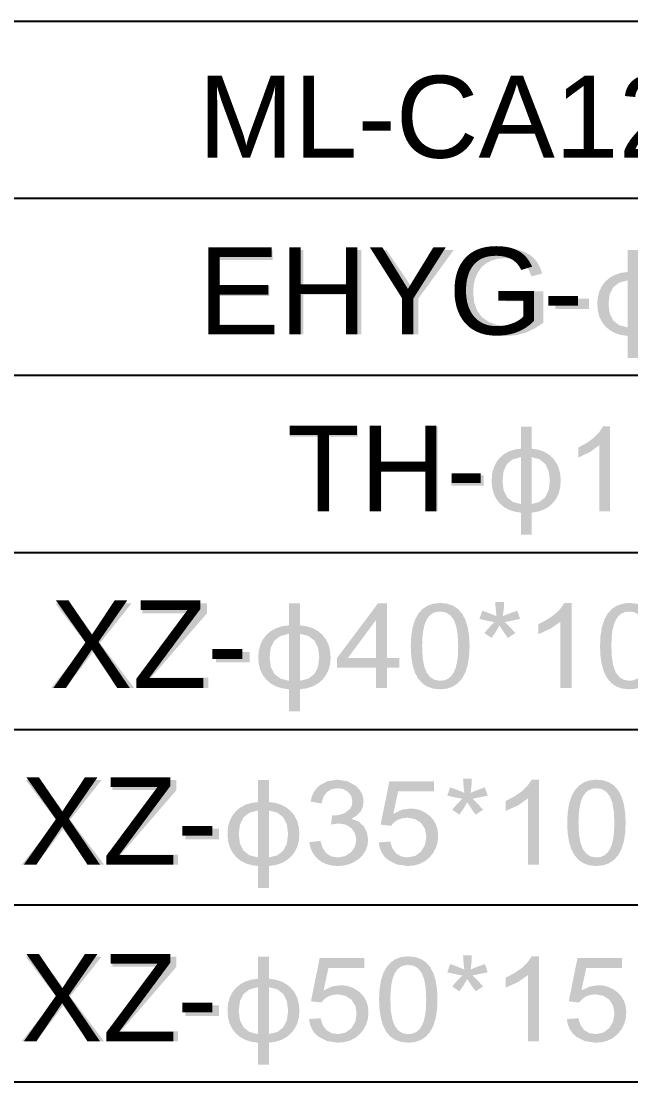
# Model space of a CAD drawing. Extents: x 3 to 592, y 5 to 207.
# Drawn here: x 341.93 to 354.68, y 57.01 to 79.2 of the extents above; entities that cross this region are included whole.
import ezdxf

# ---------------------------------------------------------------- set-up
doc = ezdxf.new("R2010")
doc.units = 0
doc.layers.get('0').update_dxf_attribs({"linetype": 'CONTINUOUS'})

msp = doc.modelspace()

# ---------------------------------------------------------------- hatches: boundary and pattern name
h = msp.add_hatch(color=7)
h.dxf.hatch_style = 2
h.paths.add_polyline_path([(347.231842, 72.644318), (345.83837, 72.644318), (345.83837, 74.412065), (347.187745, 74.412065), (347.187745, 74.202052), (346.085315, 74.202052), (346.085315, 73.661861), (347.11719, 73.661861), (347.11719, 73.452399), (346.085315, 73.452399), (346.085315, 72.854331), (347.231842, 72.854331)])
h = msp.add_hatch(color=7)
h.dxf.hatch_style = 2
h.paths.add_polyline_path([(349.043612, 72.644318), (348.795014, 72.644318), (348.795014, 73.476101), (347.825426, 73.476101), (347.825426, 72.644318), (347.579033, 72.644318), (347.579033, 74.412065), (347.825426, 74.412065), (347.825426, 73.686114), (348.795014, 73.686114), (348.795014, 74.412065), (349.043612, 74.412065)])
h = msp.add_hatch(color=7)
h.dxf.hatch_style = 2
h.paths.add_polyline_path([(350.973883, 74.412065), (350.230845, 73.392868), (350.230845, 72.644318), (349.982798, 72.644318), (349.982798, 73.392868), (349.264013, 74.412065), (349.564426, 74.412065), (349.97453, 73.817304), (350.041847, 73.712642), (350.121153, 73.580281), (350.141746, 73.614801), (350.176653, 73.669165), (350.225875, 73.743372), (350.289411, 73.837423), (350.367262, 73.951318), (350.459427, 74.085056), (350.565906, 74.238639), (350.6867, 74.412065)])
h = msp.add_hatch(color=7)
h.dxf.hatch_style = 2
h.paths.add_polyline_path([(352.849043, 72.891262), (352.668795, 72.769805), (352.48028, 72.683178), (352.283496, 72.631278), (352.078444, 72.614001), (351.874313, 72.629417), (351.691008, 72.675737), (351.528477, 72.753062), (351.386669, 72.861496), (351.271723, 72.995666), (351.189747, 73.150195), (351.140637, 73.325189), (351.12429, 73.52075), (351.151162, 73.76294), (351.231777, 73.98818), (351.364551, 74.180141), (351.548175, 74.323319), (351.780925, 74.412616), (352.060805, 74.442382), (352.209831, 74.434131), (352.343509, 74.409447), (352.461788, 74.368433), (352.564616, 74.311193), (352.651957, 74.237622), (352.723848, 74.147619), (352.780339, 74.041286), (352.821482, 73.918727), (352.599893, 73.859747), (352.527133, 74.026352), (352.413031, 74.145828), (352.257175, 74.217762), (352.060805, 74.241739), (351.902468, 74.229544), (351.764802, 74.192957), (351.647807, 74.131979), (351.551482, 74.046609), (351.476327, 73.941499), (351.422773, 73.8213), (351.390717, 73.686011), (351.380054, 73.535633), (351.400793, 73.319005), (351.463287, 73.142065), (351.566227, 73.00433), (351.709681, 72.905042), (351.880489, 72.845029), (352.065766, 72.825116), (352.209538, 72.836485), (352.348195, 72.870591), (352.481787, 72.927435), (352.610366, 73.007017), (352.610366, 73.33499), (352.060805, 73.33499), (352.060805, 73.546106), (352.849043, 73.546106)])
h = msp.add_hatch(color=7)
h.paths.add_polyline_path([(354.838171, 73.952351), (354.97718, 73.932508), (355.100687, 73.89282), (355.208691, 73.833289), (355.301191, 73.753914), (355.375072, 73.657494), (355.427971, 73.546864), (355.459786, 73.422074), (355.470415, 73.283176), (355.459786, 73.144683), (355.427971, 73.020246), (355.375072, 72.909865), (355.301191, 72.813541), (355.208691, 72.733838), (355.100687, 72.674083), (354.97718, 72.634172), (354.838171, 72.614001), (354.838171, 72.152082), (354.608314, 72.152082), (354.608314, 72.614001), (354.468908, 72.634172), (354.345109, 72.674083), (354.237019, 72.733838), (354.144742, 72.813541), (354.070948, 72.909865), (354.018238, 73.020246), (353.986612, 73.144683), (353.97607, 73.283176), (353.986612, 73.422074), (354.018238, 73.546864), (354.070948, 73.657494), (354.144742, 73.753914), (354.237019, 73.833289), (354.345109, 73.89282), (354.468908, 73.932508), (354.608314, 73.952351), (354.608314, 74.412065), (354.838171, 74.412065)])
h.paths.add_polyline_path([(354.838171, 72.792594), (355.012208, 72.838087), (355.136585, 72.934946), (355.211249, 73.083274), (355.236148, 73.283176), (355.211249, 73.483569), (355.136585, 73.63244), (355.012208, 73.729738), (354.838171, 73.775411)])
h.paths.add_polyline_path([(354.608314, 72.792594), (354.608314, 73.775411), (354.433958, 73.729738), (354.309417, 73.63244), (354.234693, 73.483569), (354.209785, 73.283176), (354.234693, 73.083274), (354.309417, 72.934946), (354.433958, 72.838087)])
h = msp.add_hatch(color=7)
h.dxf.hatch_style = 2
h.paths.add_polyline_path([(353.800194, 73.175138), (353.100151, 73.175138), (353.100151, 73.392868), (353.800194, 73.392868)])
h = msp.add_hatch(color=7)
h.dxf.hatch_style = 2
h.paths.add_polyline_path([(348.966517, 70.505294), (348.370102, 70.505294), (348.370102, 68.947559), (348.130874, 68.947559), (348.130874, 70.505294), (347.53942, 70.505294), (347.53942, 70.715307), (348.966517, 70.715307)])
h = msp.add_hatch(color=7)
h.dxf.hatch_style = 2
h.paths.add_polyline_path([(350.638372, 68.947559), (350.398594, 68.947559), (350.398594, 69.779343), (349.462079, 69.779343), (349.462079, 68.947559), (349.223954, 68.947559), (349.223954, 70.715307), (349.462079, 70.715307), (349.462079, 69.989356), (350.398594, 69.989356), (350.398594, 70.715307), (350.638372, 70.715307)])
h = msp.add_hatch(color=7)
h.paths.add_polyline_path([(352.599867, 70.255593), (352.733899, 70.235749), (352.853151, 70.196062), (352.95752, 70.136531), (353.046903, 70.057156), (353.118527, 69.960736), (353.169686, 69.850105), (353.200382, 69.725315), (353.210614, 69.586418), (353.200382, 69.447925), (353.169686, 69.323488), (353.118527, 69.213107), (353.046903, 69.116782), (352.95752, 69.03708), (352.853151, 68.977325), (352.733899, 68.937413), (352.599867, 68.917242), (352.599867, 68.455324), (352.377176, 68.455324), (352.377176, 68.917242), (352.242516, 68.937413), (352.122997, 68.977325), (352.018671, 69.03708), (351.92959, 69.116782), (351.858052, 69.213107), (351.807082, 69.323488), (351.776576, 69.447925), (351.76643, 69.586418), (351.776576, 69.725315), (351.807082, 69.850105), (351.858052, 69.960736), (351.92959, 70.057156), (352.018671, 70.136531), (352.122997, 70.196062), (352.242516, 70.235749), (352.377176, 70.255593), (352.377176, 70.715307), (352.599867, 70.715307)])
h.paths.add_polyline_path([(352.599867, 69.095836), (352.767799, 69.141329), (352.887877, 69.238187), (352.96, 69.386516), (352.984064, 69.586418), (352.96, 69.78681), (352.887877, 69.935681), (352.767799, 70.03298), (352.599867, 70.078653)])
h.paths.add_polyline_path([(352.377176, 69.095836), (352.377176, 70.078653), (352.208694, 70.03298), (352.088477, 69.935681), (352.016423, 69.78681), (351.992428, 69.586418), (352.016423, 69.386516), (352.088477, 69.238187), (352.208694, 69.141329)])
h = msp.add_hatch(color=7)
h.dxf.hatch_style = 2
h.paths.add_polyline_path([(354.242337, 68.947559), (354.0213, 68.947559), (354.0213, 70.330558), (353.82741, 70.187862), (353.578123, 70.068731), (353.578123, 70.278744), (353.75384, 70.373829), (353.899068, 70.479662), (354.01391, 70.596244), (354.09847, 70.723575), (354.242337, 70.723575)])
h = msp.add_hatch(color=7)
h.dxf.hatch_style = 2
h.paths.add_polyline_path([(351.59688, 69.478379), (350.920539, 69.478379), (350.920539, 69.69611), (351.59688, 69.69611)])
h = msp.add_hatch(color=7)
h.dxf.hatch_style = 2
h.paths.add_polyline_path([(344.288353, 65.250801), (343.979672, 65.250801), (343.600987, 65.752407), (343.487713, 65.906265), (343.425701, 65.999351), (343.412507, 65.982945), (343.38616, 65.944479), (343.342255, 65.883961), (343.2808, 65.801396), (343.201801, 65.696791), (343.105264, 65.570153), (342.991196, 65.421487), (342.859603, 65.250801), (342.558088, 65.250801), (343.289551, 66.171882), (342.642975, 67.018548), (342.940631, 67.018548), (343.338609, 66.490484), (343.394488, 66.411522), (343.433418, 66.346617), (343.452745, 66.374833), (343.485508, 66.418972), (343.531706, 66.479041), (343.591341, 66.555045), (343.664411, 66.646991), (343.750918, 66.754886), (343.85086, 66.878737), (343.964238, 67.018548), (344.235436, 67.018548), (343.573978, 66.186764)])
h = msp.add_hatch(color=7)
h.dxf.hatch_style = 2
h.paths.add_polyline_path([(345.843571, 65.250801), (344.351431, 65.250801), (344.351431, 65.470185), (345.318814, 66.599073), (345.335763, 66.620295), (345.386613, 66.677897), (345.513944, 66.808535), (344.46002, 66.808535), (344.46002, 67.018548), (345.8116, 67.018548), (345.8116, 66.808535), (344.752164, 65.587042), (344.639165, 65.460814), (345.843571, 65.460814)])
h = msp.add_hatch(color=7)
h.paths.add_polyline_path([(347.758712, 66.558835), (347.89928, 66.538991), (348.024191, 66.499303), (348.133495, 66.439772), (348.227245, 66.360397), (348.302167, 66.263978), (348.355747, 66.153347), (348.387932, 66.028557), (348.398672, 65.889659), (348.387932, 65.751167), (348.355747, 65.62673), (348.302167, 65.516349), (348.227245, 65.420024), (348.133495, 65.340322), (348.024191, 65.280566), (347.89928, 65.240655), (347.758712, 65.220484), (347.758712, 64.758566), (347.525547, 64.758566), (347.525547, 65.220484), (347.384591, 65.240655), (347.259448, 65.280566), (347.150222, 65.340322), (347.057015, 65.420024), (346.982178, 65.516349), (346.928788, 65.62673), (346.896792, 65.751167), (346.886138, 65.889659), (346.896792, 66.028557), (346.928788, 66.153347), (346.982178, 66.263978), (347.057015, 66.360397), (347.150222, 66.439772), (347.259448, 66.499303), (347.384591, 66.538991), (347.525547, 66.558835), (347.525547, 67.018548), (347.758712, 67.018548)])
h.paths.add_polyline_path([(347.758712, 65.399078), (347.934601, 65.44457), (348.060364, 65.541429), (348.135898, 65.689758), (348.161099, 65.889659), (348.135898, 66.090052), (348.060364, 66.238923), (347.934601, 66.336221), (347.758712, 66.381895)])
h.paths.add_polyline_path([(347.525547, 65.399078), (347.525547, 66.381895), (347.349107, 66.336221), (347.223206, 66.238923), (347.147741, 66.090052), (347.122609, 65.889659), (347.147741, 65.689758), (347.223206, 65.541429), (347.349107, 65.44457)])
h = msp.add_hatch(color=7)
h.paths.add_polyline_path([(349.835371, 65.673032), (349.580158, 65.673032), (349.580158, 65.250801), (349.348648, 65.250801), (349.348648, 65.673032), (348.531195, 65.673032), (348.531195, 65.873123), (349.389438, 67.018548), (349.580158, 67.018548), (349.580158, 65.873123), (349.835371, 65.873123)])
h.paths.add_polyline_path([(349.348648, 65.873123), (349.348648, 66.671283), (348.757745, 65.873123)])
h = msp.add_hatch(color=7)
h.paths.add_polyline_path([(350.689475, 67.026816), (350.833652, 67.012684), (350.958606, 66.970291), (351.064336, 66.899644), (351.150842, 66.800749), (351.218125, 66.673613), (351.266184, 66.518243), (351.295019, 66.334644), (351.304631, 66.122823), (351.294623, 65.908883), (351.264668, 65.724295), (351.214869, 65.569059), (351.14533, 65.443175), (351.057282, 65.345593), (350.951922, 65.276019), (350.829303, 65.234351), (350.689475, 65.220484), (350.545503, 65.234568), (350.420749, 65.276829), (350.315205, 65.347279), (350.228866, 65.445931), (350.161724, 65.572799), (350.113773, 65.727895), (350.085008, 65.911232), (350.075421, 66.122823), (350.085343, 66.33654), (350.115108, 66.521214), (350.164718, 66.676743), (350.234171, 66.803023), (350.32221, 66.900778), (350.42751, 66.97073), (350.549966, 67.012778)])
h.paths.add_polyline_path([(350.689475, 65.399078), (350.777135, 65.409628), (350.853324, 65.441315), (350.918143, 65.494188), (350.971697, 65.568301), (351.01334, 65.666495), (351.043148, 65.791612), (351.061071, 65.943704), (351.067057, 66.122823), (351.056377, 66.361706), (351.024614, 66.543952), (350.972042, 66.677966), (350.898385, 66.772706), (350.803301, 66.829275), (350.686719, 66.848223), (350.599084, 66.837388), (350.523077, 66.804952), (350.458748, 66.751019), (350.40615, 66.675692), (350.364998, 66.576594), (350.335732, 66.451348), (350.318249, 66.300056), (350.312444, 66.122823), (350.322917, 65.885939), (350.354887, 65.704451), (350.407459, 65.569679), (350.481115, 65.474594), (350.57496, 65.417819)])
h = msp.add_hatch(color=7)
h.dxf.hatch_style = 2
h.paths.add_polyline_path([(352.361582, 66.69278), (352.039673, 66.626634), (352.076268, 66.593234), (352.125731, 66.544227), (352.188113, 66.479511), (352.263466, 66.398982), (352.108023, 66.294803), (352.025754, 66.40725), (351.931083, 66.554425), (351.842062, 66.405597), (351.762962, 66.294803), (351.612481, 66.398982), (351.696507, 66.492611), (351.760069, 66.561797), (351.803167, 66.606489), (351.825801, 66.626634), (351.653684, 66.660534), (351.510506, 66.69278), (351.57114, 66.86531), (351.677481, 66.827578), (351.76248, 66.795375), (351.826085, 66.76865), (351.868245, 66.74735), (351.848676, 66.92684), (351.842337, 67.048865), (352.026443, 67.048865), (352.020725, 66.925186), (352.003844, 66.777116), (351.997229, 66.749555), (352.133999, 66.806606), (352.300949, 66.86531)])
h = msp.add_hatch(color=7)
h.dxf.hatch_style = 2
h.paths.add_polyline_path([(353.437383, 65.250801), (353.205321, 65.250801), (353.205321, 66.6338), (353.002405, 66.491104), (352.741198, 66.371973), (352.741198, 66.581986), (352.925286, 66.67707), (353.077439, 66.782904), (353.197759, 66.899486), (353.28635, 67.026816), (353.437383, 67.026816)])
h = msp.add_hatch(color=7)
h.paths.add_polyline_path([(354.647021, 67.026816), (354.791198, 67.012684), (354.916151, 66.970291), (355.021881, 66.899644), (355.108388, 66.800749), (355.17567, 66.673613), (355.223729, 66.518243), (355.252565, 66.334644), (355.262177, 66.122823), (355.252169, 65.908883), (355.222214, 65.724295), (355.172415, 65.569059), (355.102876, 65.443175), (355.014828, 65.345593), (354.909468, 65.276019), (354.786848, 65.234351), (354.647021, 65.220484), (354.503049, 65.234568), (354.378294, 65.276829), (354.272751, 65.347279), (354.186411, 65.445931), (354.11927, 65.572799), (354.071319, 65.727895), (354.042554, 65.911232), (354.032967, 66.122823), (354.042889, 66.33654), (354.072654, 66.521214), (354.122264, 66.676743), (354.191717, 66.803023), (354.279756, 66.900778), (354.385055, 66.97073), (354.507511, 67.012778)])
h.paths.add_polyline_path([(354.647021, 65.399078), (354.734681, 65.409628), (354.810869, 65.441315), (354.875689, 65.494188), (354.929243, 65.568301), (354.970885, 65.666495), (355.000694, 65.791612), (355.018617, 65.943704), (355.024603, 66.122823), (355.013923, 66.361706), (354.982159, 66.543952), (354.929587, 66.677966), (354.855931, 66.772706), (354.760846, 66.829275), (354.644264, 66.848223), (354.55663, 66.837388), (354.480622, 66.804952), (354.416294, 66.751019), (354.363696, 66.675692), (354.322544, 66.576594), (354.293278, 66.451348), (354.275794, 66.300056), (354.269989, 66.122823), (354.280462, 65.885939), (354.312433, 65.704451), (354.365005, 65.569679), (354.438661, 65.474594), (354.532506, 65.417819)])
h = msp.add_hatch(color=7)
h.dxf.hatch_style = 2
h.paths.add_polyline_path([(346.708191, 65.781621), (345.99988, 65.781621), (345.99988, 65.999351), (346.708191, 65.999351)])
h = msp.add_hatch(color=7)
h.dxf.hatch_style = 2
h.paths.add_polyline_path([(343.66107, 61.554042), (343.353492, 61.554042), (342.977563, 62.055648), (342.914612, 62.1402), (342.864633, 62.209506), (342.827572, 62.26362), (342.803379, 62.302593), (342.789687, 62.286187), (342.763502, 62.247721), (342.719876, 62.187203), (342.658823, 62.104638), (342.580354, 62.000033), (342.484483, 61.873394), (342.371224, 61.724729), (342.240588, 61.554042), (341.940727, 61.554042), (342.667229, 62.475123), (342.025063, 63.32179), (342.321065, 63.32179), (342.716838, 62.793726), (342.771753, 62.714764), (342.810545, 62.649858), (342.829821, 62.678075), (342.862436, 62.722214), (342.908397, 62.782283), (342.96771, 62.858287), (343.040381, 62.950233), (343.126417, 63.058128), (343.225824, 63.181978), (343.338609, 63.32179), (343.608153, 63.32179), (342.950553, 62.490006)])
h = msp.add_hatch(color=7)
h.dxf.hatch_style = 2
h.paths.add_polyline_path([(345.206277, 61.554042), (343.723508, 61.554042), (343.723508, 61.773426), (344.684828, 62.902315), (344.701778, 62.923537), (344.752627, 62.981139), (344.878856, 63.111777), (343.830995, 63.111777), (343.830995, 63.32179), (345.174858, 63.32179), (345.174858, 63.111777), (344.121486, 61.890284), (344.009038, 61.764056), (345.206277, 61.764056)])
h = msp.add_hatch(color=7)
h.paths.add_polyline_path([(347.11033, 62.862076), (347.250071, 62.842233), (347.374155, 62.802545), (347.482632, 62.743014), (347.575555, 62.663639), (347.650073, 62.567219), (347.703299, 62.456589), (347.735235, 62.331799), (347.745881, 62.192901), (347.735235, 62.054408), (347.703299, 61.929971), (347.650073, 61.81959), (347.575555, 61.723266), (347.482632, 61.643563), (347.374155, 61.583808), (347.250071, 61.543897), (347.11033, 61.523726), (347.11033, 61.061807), (346.878268, 61.061807), (346.878268, 61.523726), (346.73813, 61.543897), (346.613754, 61.583808), (346.50519, 61.643563), (346.412491, 61.723266), (346.33806, 61.81959), (346.285023, 61.929971), (346.253276, 62.054408), (346.242717, 62.192901), (346.253276, 62.331799), (346.285023, 62.456589), (346.33806, 62.567219), (346.412491, 62.663639), (346.50519, 62.743014), (346.613754, 62.802545), (346.73813, 62.842233), (346.878268, 62.862076), (346.878268, 63.32179), (347.11033, 63.32179)])
h.paths.add_polyline_path([(347.11033, 61.702319), (347.285091, 61.747812), (347.409984, 61.844671), (347.484958, 61.992999), (347.509961, 62.192901), (347.484958, 62.393294), (347.409984, 62.542165), (347.285091, 62.639463), (347.11033, 62.685136)])
h.paths.add_polyline_path([(346.878268, 61.702319), (346.878268, 62.685136), (346.70287, 62.639463), (346.577649, 62.542165), (346.502554, 62.393294), (346.477534, 62.192901), (346.502554, 61.992999), (346.577649, 61.844671), (346.70287, 61.747812)])
h = msp.add_hatch(color=7)
h.dxf.hatch_style = 2
h.paths.add_polyline_path([(348.83118, 62.510401), (348.983453, 62.455004), (349.093558, 62.351651), (349.160531, 62.21867), (349.182855, 62.074941), (349.171185, 61.959685), (349.136208, 61.855282), (349.077978, 61.761627), (348.996544, 61.678617), (348.898884, 61.610697), (348.791974, 61.562311), (348.675866, 61.533355), (348.550611, 61.523726), (348.431971, 61.532209), (348.324131, 61.557694), (348.227142, 61.600233), (348.141058, 61.659876), (348.068823, 61.733575), (348.013383, 61.818281), (347.974789, 61.914046), (347.953094, 62.020922), (348.183502, 62.050687), (348.232353, 61.897656), (348.30973, 61.78886), (348.415494, 61.723886), (348.550611, 61.702319), (348.699508, 61.728847), (348.824014, 61.808704), (348.907868, 61.927353), (348.935911, 62.06998), (348.910348, 62.20551), (348.833936, 62.315822), (348.716871, 62.389271), (348.568801, 62.413938), (348.406193, 62.390787), (348.432651, 62.581508), (348.515402, 62.583575), (348.578723, 62.589776), (348.698888, 62.630566), (348.809131, 62.724273), (348.841653, 62.792417), (348.852677, 62.875857), (348.829526, 62.992025), (348.760073, 63.079255), (348.660096, 63.133343), (348.54565, 63.151464), (348.419077, 63.130518), (348.318549, 63.068231), (348.247029, 62.967496), (348.207755, 62.831208), (347.977347, 62.870896), (348.006398, 62.978676), (348.048936, 63.072089), (348.105014, 63.151034), (348.174682, 63.215405), (348.342596, 63.301257), (348.540689, 63.330058), (348.754836, 63.296641), (348.93095, 63.196664), (348.999679, 63.126384), (349.048772, 63.048663), (349.078227, 62.9635), (349.088046, 62.870896), (349.07194, 62.755649), (349.023692, 62.65792), (348.943404, 62.577658)])
h = msp.add_hatch(color=7)
h.dxf.hatch_style = 2
h.paths.add_polyline_path([(349.709553, 62.616234), (349.884081, 62.69933), (350.065638, 62.727029), (350.178594, 62.717227), (350.284264, 62.687892), (350.382595, 62.639127), (350.473537, 62.571035), (350.549588, 62.486389), (350.604037, 62.38872), (350.636783, 62.278029), (350.647721, 62.154316), (350.636663, 62.027812), (350.603486, 61.91123), (350.548192, 61.80457), (350.470781, 61.707832), (350.37549, 61.627208), (350.266556, 61.569683), (350.143979, 61.535206), (350.00776, 61.523726), (349.788997, 61.5548), (349.602066, 61.6483), (349.525275, 61.718262), (349.46688, 61.803261), (349.426883, 61.903246), (349.405282, 62.018166), (349.645612, 62.035253), (349.691914, 61.888837), (349.771289, 61.785002), (349.878363, 61.72299), (350.00776, 61.702319), (350.166235, 61.733394), (350.291636, 61.826894), (350.373492, 61.966145), (350.400777, 62.133921), (350.372734, 62.299699), (350.28888, 62.426616), (350.161549, 62.507232), (350.002799, 62.534103), (349.898413, 62.523467), (349.806842, 62.491591), (349.728087, 62.438528), (349.662148, 62.364329), (349.44497, 62.388582), (349.627973, 63.297536), (350.557873, 63.297536), (350.557873, 63.088075), (349.810976, 63.088075)])
h = msp.add_hatch(color=7)
h.dxf.hatch_style = 2
h.paths.add_polyline_path([(351.685396, 62.996022), (351.36514, 62.929876), (351.401718, 62.896476), (351.45106, 62.847469), (351.513115, 62.782753), (351.587831, 62.702224), (351.432939, 62.598044), (351.351084, 62.710492), (351.257653, 62.857667), (351.1687, 62.708839), (351.090083, 62.598044), (350.940704, 62.702224), (351.024092, 62.795853), (351.087327, 62.865039), (351.130305, 62.909731), (351.152922, 62.929876), (350.981838, 62.963776), (350.83928, 62.996022), (350.899363, 63.168552), (351.005213, 63.13082), (351.08967, 63.098617), (351.152836, 63.071891), (351.194814, 63.050592), (351.175728, 63.230081), (351.169458, 63.352107), (351.352462, 63.352107), (351.346674, 63.228428), (351.329311, 63.080358), (351.323247, 63.052797), (351.458915, 63.109848), (351.624762, 63.168552)])
h = msp.add_hatch(color=7)
h.dxf.hatch_style = 2
h.paths.add_polyline_path([(352.754485, 61.554042), (352.524077, 61.554042), (352.524077, 62.937042), (352.322264, 62.794346), (352.062159, 62.675214), (352.062159, 62.885227), (352.245197, 62.980312), (352.396609, 63.086145), (352.516395, 63.202727), (352.604555, 63.330058), (352.754485, 63.330058)])
h = msp.add_hatch(color=7)
h.paths.add_polyline_path([(353.956973, 63.330058), (354.100193, 63.315926), (354.224338, 63.273533), (354.329402, 63.202886), (354.415378, 63.103991), (354.482259, 62.976855), (354.530039, 62.821485), (354.558712, 62.637886), (354.568271, 62.426065), (354.558358, 62.212125), (354.528652, 62.027536), (354.479207, 61.8723), (354.410072, 61.746417), (354.322532, 61.648834), (354.217836, 61.579261), (354.095983, 61.537592), (353.956973, 61.523726), (353.813777, 61.53781), (353.689694, 61.58007), (353.584719, 61.65052), (353.498844, 61.749173), (353.432064, 61.876041), (353.384372, 62.031137), (353.355762, 62.214474), (353.346227, 62.426065), (353.356062, 62.639782), (353.385639, 62.824456), (353.435058, 62.979985), (353.504425, 63.106265), (353.591957, 63.204019), (353.696593, 63.273972), (353.818282, 63.316019)])
h.paths.add_polyline_path([(353.956973, 61.702319), (354.043988, 61.71287), (354.119788, 61.744556), (354.184324, 61.79743), (354.237542, 61.871542), (354.278866, 61.969736), (354.308511, 62.094854), (354.326374, 62.246946), (354.332351, 62.426065), (354.32174, 62.664948), (354.290458, 62.847194), (354.237955, 62.981208), (354.164781, 63.075948), (354.070041, 63.132516), (353.954217, 63.151464), (353.867306, 63.14063), (353.791815, 63.108194), (353.727797, 63.054261), (353.675302, 62.978934), (353.634469, 62.879836), (353.605367, 62.754589), (353.587943, 62.603298), (353.582147, 62.426065), (353.592551, 62.18918), (353.624039, 62.007693), (353.676542, 61.872921), (353.749716, 61.777836), (353.843009, 61.721061)])
h = msp.add_hatch(color=7)
h.dxf.hatch_style = 2
h.paths.add_polyline_path([(346.066185, 62.084863), (345.361731, 62.084863), (345.361731, 62.302593), (346.066185, 62.302593)])
h = msp.add_hatch(color=7)
h.dxf.hatch_style = 2
h.paths.add_polyline_path([(343.66107, 57.857284), (343.353492, 57.857284), (342.977563, 58.35889), (342.914612, 58.443441), (342.864633, 58.512748), (342.827572, 58.566862), (342.803379, 58.605835), (342.789687, 58.589428), (342.763502, 58.550963), (342.719876, 58.490444), (342.658823, 58.407879), (342.580354, 58.303274), (342.484483, 58.176636), (342.371224, 58.02797), (342.240588, 57.857284), (341.940727, 57.857284), (342.667229, 58.778365), (342.025063, 59.625032), (342.321065, 59.625032), (342.716838, 59.096967), (342.771753, 59.018006), (342.810545, 58.9531), (342.829821, 58.981317), (342.862436, 59.025456), (342.908397, 59.085524), (342.96771, 59.161528), (343.040381, 59.253475), (343.126417, 59.36137), (343.225824, 59.48522), (343.338609, 59.625032), (343.608153, 59.625032), (342.950553, 58.793248)])
h = msp.add_hatch(color=7)
h.dxf.hatch_style = 2
h.paths.add_polyline_path([(345.206277, 57.857284), (343.723508, 57.857284), (343.723508, 58.076668), (344.684828, 59.205557), (344.701778, 59.226779), (344.752627, 59.284381), (344.878856, 59.415019), (343.830995, 59.415019), (343.830995, 59.625032), (345.174858, 59.625032), (345.174858, 59.415019), (344.121486, 58.193525), (344.009038, 58.067297), (345.206277, 58.067297)])
h = msp.add_hatch(color=7)
h.paths.add_polyline_path([(347.11033, 59.165318), (347.250071, 59.145474), (347.374155, 59.105787), (347.482632, 59.046256), (347.575555, 58.966881), (347.650073, 58.870461), (347.703299, 58.75983), (347.735235, 58.63504), (347.745881, 58.496143), (347.735235, 58.35765), (347.703299, 58.233213), (347.650073, 58.122832), (347.575555, 58.026507), (347.482632, 57.946805), (347.374155, 57.88705), (347.250071, 57.847138), (347.11033, 57.826967), (347.11033, 57.365049), (346.878268, 57.365049), (346.878268, 57.826967), (346.73813, 57.847138), (346.613754, 57.88705), (346.50519, 57.946805), (346.412491, 58.026507), (346.33806, 58.122832), (346.285023, 58.233213), (346.253276, 58.35765), (346.242717, 58.496143), (346.253276, 58.63504), (346.285023, 58.75983), (346.33806, 58.870461), (346.412491, 58.966881), (346.50519, 59.046256), (346.613754, 59.105787), (346.73813, 59.145474), (346.878268, 59.165318), (346.878268, 59.625032), (347.11033, 59.625032)])
h.paths.add_polyline_path([(347.11033, 58.005561), (347.285091, 58.051054), (347.409984, 58.147912), (347.484958, 58.296241), (347.509961, 58.496143), (347.484958, 58.696535), (347.409984, 58.845406), (347.285091, 58.942705), (347.11033, 58.988378)])
h.paths.add_polyline_path([(346.878268, 58.005561), (346.878268, 58.988378), (346.70287, 58.942705), (346.577649, 58.845406), (346.502554, 58.696535), (346.477534, 58.496143), (346.502554, 58.296241), (346.577649, 58.147912), (346.70287, 58.051054)])
h = msp.add_hatch(color=7)
h.dxf.hatch_style = 2
h.paths.add_polyline_path([(348.252404, 58.919476), (348.426932, 59.002572), (348.608489, 59.03027), (348.721445, 59.020469), (348.827114, 58.991134), (348.925446, 58.942369), (349.016388, 58.874276), (349.092438, 58.78963), (349.146888, 58.691962), (349.179634, 58.581271), (349.190572, 58.457558), (349.179513, 58.331054), (349.146337, 58.214472), (349.091043, 58.107812), (349.013632, 58.011073), (348.918341, 57.930449), (348.809407, 57.872925), (348.68683, 57.838448), (348.550611, 57.826967), (348.331848, 57.858042), (348.144917, 57.951542), (348.068125, 58.021503), (348.009731, 58.106502), (347.969734, 58.206488), (347.948133, 58.321407), (348.188463, 58.338495), (348.234765, 58.192079), (348.31414, 58.088243), (348.421213, 58.026232), (348.550611, 58.005561), (348.709085, 58.036636), (348.834487, 58.130136), (348.916342, 58.269386), (348.943628, 58.437163), (348.915585, 58.602941), (348.831731, 58.729858), (348.7044, 58.810473), (348.54565, 58.837345), (348.441264, 58.826708), (348.349693, 58.794832), (348.270938, 58.741769), (348.204999, 58.667571), (347.98782, 58.691824), (348.170824, 59.600778), (349.100724, 59.600778), (349.100724, 59.391316), (348.353827, 59.391316)])
h = msp.add_hatch(color=7)
h.paths.add_polyline_path([(350.023194, 59.6333), (350.166415, 59.619167), (350.29056, 59.576774), (350.395623, 59.506127), (350.481599, 59.407233), (350.54848, 59.280097), (350.59626, 59.124726), (350.624933, 58.941127), (350.634492, 58.729307), (350.624579, 58.515366), (350.594874, 58.330778), (350.545428, 58.175542), (350.476293, 58.049658), (350.388753, 57.952076), (350.284057, 57.882502), (350.162204, 57.840834), (350.023194, 57.826967), (349.879998, 57.841051), (349.755915, 57.883312), (349.65094, 57.953762), (349.565066, 58.052414), (349.498286, 58.179282), (349.450594, 58.334378), (349.421983, 58.517715), (349.412448, 58.729307), (349.422284, 58.943023), (349.45186, 59.127698), (349.50128, 59.283226), (349.570647, 59.409506), (349.658178, 59.507261), (349.762814, 59.577214), (349.884503, 59.619261)])
h.paths.add_polyline_path([(350.023194, 58.005561), (350.110209, 58.016112), (350.18601, 58.047798), (350.250545, 58.100672), (350.303763, 58.174784), (350.345087, 58.272978), (350.374732, 58.398095), (350.392595, 58.550188), (350.398572, 58.729307), (350.387961, 58.96819), (350.35668, 59.150435), (350.304176, 59.284449), (350.231003, 59.37919), (350.136262, 59.435758), (350.020438, 59.454706), (349.933527, 59.443871), (349.858036, 59.411436), (349.794018, 59.357503), (349.741523, 59.282176), (349.70069, 59.183077), (349.671588, 59.057831), (349.654164, 58.90654), (349.648368, 58.729307), (349.658772, 58.492422), (349.69026, 58.310934), (349.742764, 58.176162), (349.815937, 58.081078), (349.909231, 58.024302)])
h = msp.add_hatch(color=7)
h.dxf.hatch_style = 2
h.paths.add_polyline_path([(351.685396, 59.299263), (351.36514, 59.233117), (351.401718, 59.199717), (351.45106, 59.150711), (351.513115, 59.085995), (351.587831, 59.005466), (351.432939, 58.901286), (351.351084, 59.013734), (351.257653, 59.160908), (351.1687, 59.01208), (351.090083, 58.901286), (350.940704, 59.005466), (351.024092, 59.099095), (351.087327, 59.168281), (351.130305, 59.212972), (351.152922, 59.233117), (350.981838, 59.267017), (350.83928, 59.299263), (350.899363, 59.471794), (351.005213, 59.434061), (351.08967, 59.401858), (351.152836, 59.375133), (351.194814, 59.353834), (351.175728, 59.533323), (351.169458, 59.655348), (351.352462, 59.655348), (351.346674, 59.531669), (351.329311, 59.383599), (351.323247, 59.356039), (351.458915, 59.413089), (351.624762, 59.471794)])
h = msp.add_hatch(color=7)
h.dxf.hatch_style = 2
h.paths.add_polyline_path([(352.754485, 57.857284), (352.524077, 57.857284), (352.524077, 59.240283), (352.322264, 59.097587), (352.062159, 58.978456), (352.062159, 59.188469), (352.245197, 59.283554), (352.396609, 59.389387), (352.516395, 59.505969), (352.604555, 59.6333), (352.754485, 59.6333)])
h = msp.add_hatch(color=7)
h.dxf.hatch_style = 2
h.paths.add_polyline_path([(353.643332, 58.919476), (353.81786, 59.002572), (353.999417, 59.03027), (354.112373, 59.020469), (354.218042, 58.991134), (354.316374, 58.942369), (354.407316, 58.874276), (354.483367, 58.78963), (354.537816, 58.691962), (354.570562, 58.581271), (354.5815, 58.457558), (354.570441, 58.331054), (354.537265, 58.214472), (354.481971, 58.107812), (354.40456, 58.011073), (354.309269, 57.930449), (354.200335, 57.872925), (354.077758, 57.838448), (353.941539, 57.826967), (353.722776, 57.858042), (353.535845, 57.951542), (353.459053, 58.021503), (353.400659, 58.106502), (353.360662, 58.206488), (353.339061, 58.321407), (353.579391, 58.338495), (353.625693, 58.192079), (353.705068, 58.088243), (353.812141, 58.026232), (353.941539, 58.005561), (354.100014, 58.036636), (354.225415, 58.130136), (354.30727, 58.269386), (354.334556, 58.437163), (354.306513, 58.602941), (354.222659, 58.729858), (354.095328, 58.810473), (353.936578, 58.837345), (353.832192, 58.826708), (353.740621, 58.794832), (353.661866, 58.741769), (353.595927, 58.667571), (353.378748, 58.691824), (353.561752, 59.600778), (354.491652, 59.600778), (354.491652, 59.391316), (353.744755, 59.391316)])
h = msp.add_hatch(color=7)
h.dxf.hatch_style = 2
h.paths.add_polyline_path([(346.066185, 58.388104), (345.361731, 58.388104), (345.361731, 58.605835), (346.066185, 58.605835)])

# ---------------------------------------------------------------- linework, layer by layer
at = {"color": 7}
for points in [[(302.115348, 79.198611), (473.988681, 79.198611)], [(302.115348, 75.494444), (473.988681, 75.494444)], [(302.115348, 71.790278), (473.988681, 71.790278)], [(302.115348, 68.086111), (473.988681, 68.086111)], [(302.115348, 64.381944), (473.988681, 64.381944)], [(302.115348, 60.713056), (473.988681, 60.713056)], [(302.115348, 57.008889), (473.988681, 57.008889)]]:
    msp.add_lwpolyline(points, dxfattribs=at)

# ---------------------------------------------------------------- texts
at = {"color": 7, "attachment_point": 1}
for s, insert, char_height in [('{\\fArialUnicodeMS|b0|i0|c0;ML-CA1200-Avant300-500-07}', (345.632214, 78.057093), 1.716016), ('{\\fArialUnicodeMS|b0|i0|c0;EHYG-}', (345.632214, 74.465186), 1.820869), ('{\\fArialUnicodeMS|b0|i0|c0;TH-}', (347.484297, 70.737228), 1.789671), ('{\\fArialUnicodeMS|b0|i0|c0;XZ-}', (342.545408, 67.082483), 1.831686), ('{\\fArialUnicodeMS|b0|i0|c0;XZ-}', (341.928047, 63.380215), 1.826177), ('{\\fArialUnicodeMS|b0|i0|c0;XZ-}', (341.928047, 59.683455), 1.826177)]:
    msp.add_mtext(s, dxfattribs=dict(at, insert=insert, char_height=char_height))

doc.saveas('drawing.dxf')
